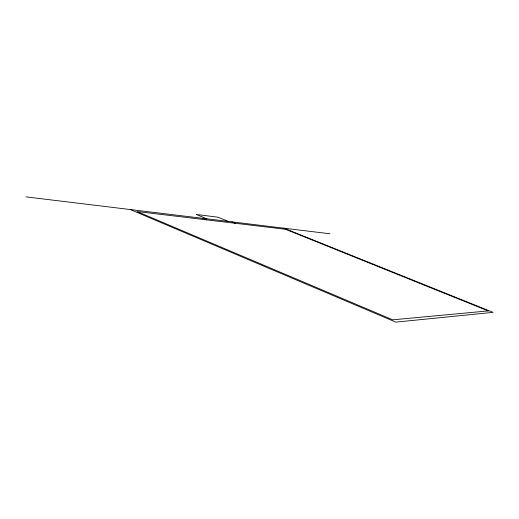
<?xml version="1.0" encoding="UTF-8"?>
<svg xmlns="http://www.w3.org/2000/svg" width="519" height="519" viewBox="0 0 519 519"><rect width="100%" height="100%" fill="white"/><g stroke="black" fill="none" stroke-linecap="round" stroke-linejoin="round"><path stroke-width="0.78" d="M25.95 196.876L330.013 233.784M283.971 228.191L493.05 312.354L395.822 322.124L130.243 209.533M231.902 221.873L235.354 223.287M228.386 221.444L218.058 217.214L196.208 214.438L206.847 218.83M202.987 218.363L206.575 219.848M488.204 310.913L392.734 319.827L137.042 211.538L285.495 229.275L488.204 310.913"/></g></svg>
